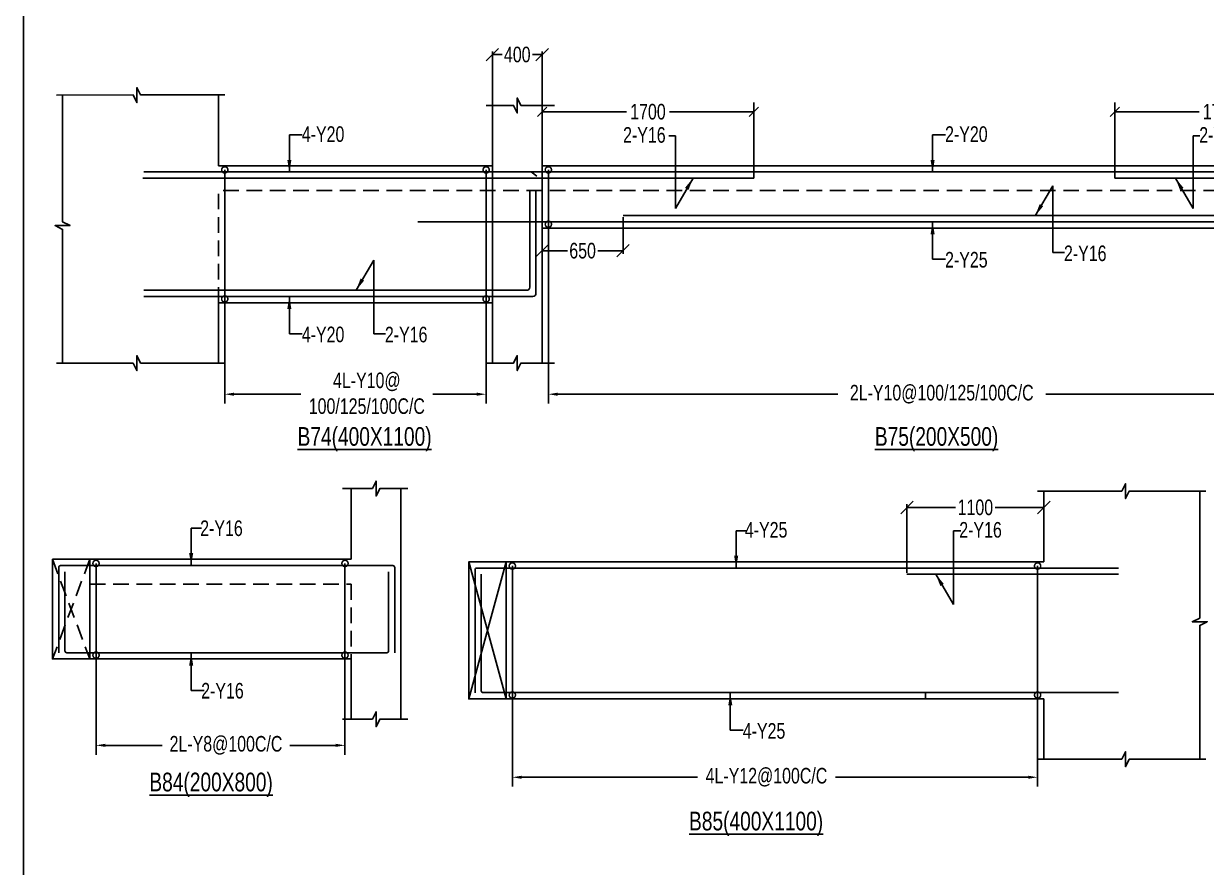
# Model space of a CAD drawing. Header units: millimetres. Extents: x 0 to 31744305, y -21599035 to 0.
# Drawn here: x 31644306 to 31653808, y -21179529 to -21172754 of the extents above; entities that cross this region are included whole.
import ezdxf

# ---------------------------------------------------------------- set-up
doc = ezdxf.new("R2010")
doc.units = ezdxf.units.MM
doc.header["$LTSCALE"] = 1000
doc.header["$MEASUREMENT"] = 0
doc.header["$PDMODE"] = 3
for name, pattern in [('CONTINOUS', [0]), ('CONTINU', [0]), ('HIDDEN', [0.375, 0.25, -0.125])]:
    doc.linetypes.add(name, pattern=pattern)
for name, color, linetype in [('-S-ARROW', 253, 'Continuous'), ('-S-MISC', 8, 'Continuous'), ('-S-STIRRUPS DIM', 6, 'Continuous'), ('-S-STIRUP', 11, 'Continuous'), ('-STR-BEAM', 7, 'CONTINU'), ('-STR-COLUMN', 5, 'HIDDEN'), ('-STR-REINF', 3, 'Continuous'), ('-STR-RF-DIM', 8, 'CONTINOUS'), ('-STR-TEXT', 6, 'Continuous'), ('S-BEAM', 7, 'Continuous'), ('S-DIM', 7, 'Continuous'), ('SEC TEXT', 9, 'Continuous'), ('SLAB LINE', 254, 'HIDDEN')]:
    doc.layers.add(name, color=color, linetype=linetype)
doc.styles.add('BEAM-LS', font='romans.shx', dxfattribs={"width": 0.8})
doc.styles.add('SOBHA', font='swisscl.ttf')
doc.styles.add('sobha.sed', font='swisscl.ttf')
doc.dimstyles.new('S-50', dxfattribs={"dimscale": 50, "dimtxt": 2.5, "dimasz": 2, "dimexe": 0.5, "dimexo": 0.25, "dimgap": 0.25, "dimtad": 0, "dimdec": 0, "dimrnd": 0.0005, "dimzin": 0, "dimdsep": 46, "dimtxsty": 'sobha.sed', "dimblk": 'OBLIQUE', "dimcen": 0.09, "dimclrd": 8, "dimclre": 8, "dimclrt": 6, "dimadec": 0, "dimazin": 0, "dimtfac": 1, "dimtdec": 0, "dimtofl": 0, "dimtmove": 2, "dimatfit": 3, "dimfxl": 0.18, "dimtolj": 1, "dimtzin": 0, "dimlwd": -1, "dimlwe": -1, "dimarcsym": 0})
doc.dimstyles.new('S-DIM50', dxfattribs={"dimscale": 50, "dimtxt": 2.5, "dimasz": 1.5, "dimexe": 1.5, "dimexo": 1, "dimgap": 0.5, "dimtad": 0, "dimdec": 0, "dimzin": 0, "dimdsep": 46, "dimtxsty": 'SOBHA', "dimcen": 0.09, "dimclrd": 256, "dimclre": 256, "dimclrt": 6, "dimadec": 5, "dimazin": 0, "dimtfac": 1, "dimtdec": 0, "dimtofl": 0, "dimtmove": 0, "dimatfit": 3, "dimfxl": 0.18, "dimtolj": 1, "dimtzin": 0, "dimlwd": -1, "dimlwe": -1, "dimarcsym": 0})
doc.dimstyles.new('STIRUP', dxfattribs={"dimscale": 50, "dimtxt": 2.5, "dimasz": 2.2, "dimexe": 0, "dimexo": 0, "dimgap": 0.5, "dimtad": 0, "dimdec": 0, "dimzin": 0, "dimdsep": 46, "dimtxsty": 'BEAM-LS', "dimblk": 'DOTSMALL', "dimcen": 0.09, "dimclrd": 256, "dimclre": 256, "dimclrt": 256, "dimadec": 5, "dimazin": 0, "dimtfac": 1, "dimtdec": 0, "dimtofl": 0, "dimtmove": 0, "dimatfit": 3, "dimldrblk": 'DOTSMALL', "dimfxl": 0, "dimfxlon": 1, "dimtolj": 1, "dimtzin": 0, "dimlwd": -1, "dimlwe": -1, "dimarcsym": 0})

# ---------------------------------------------------------------- blocks, each defined once
blk = doc.blocks.new('*D99')
at = {"layer": '-STR-RF-DIM', "transparency": 16777216}
for p, q in [((31648522.1, -21174364.5), (31648522.1, -21175804.5)), ((31654721.2, -21174370.7), (31654721.2, -21175804.5)), ((31648597.1, -21175729.5), (31650846.3, -21175729.5)), ((31654646.2, -21175729.5), (31652518.2, -21175729.5))]:
    blk.add_line(p, q, dxfattribs=at)
for points in [[(31648597.1, -21175717), (31648597.1, -21175742), (31648522.1, -21175729.5)], [(31654646.2, -21175717), (31654646.2, -21175742), (31654721.2, -21175729.5)]]:
    blk.add_solid(points, dxfattribs=at)
at = {"layer": 'Defpoints', "color": 0, "transparency": 16777216}
for p in [(31648522.1, -21174364.5, 178586.6), (31654721.2, -21174370.7, 178586.6), (31648522.1, -21175729.5)]:
    blk.add_point(p, dxfattribs=at)
at = {"layer": '-STR-RF-DIM', "color": 6, "transparency": 16777216, "insert": (31651682.3, -21175729.5), "char_height": 125, "attachment_point": 5, "style": 'SOBHA'}
blk.add_mtext('\\A1;2L-Y10@100/125/100C/C', dxfattribs=at)
blk = doc.blocks.new('_DotSmall')
at = {"color": 0, "linetype": 'ByBlock', "const_width": 0.5}
blk.add_lwpolyline([(-0.0625, 0, 1), (0.0625, 0, 1)], format="xyb", close=True, dxfattribs=at)
blk = doc.blocks.new('*D101')
at = {"layer": '-S-STIRUP', "ltscale": 100, "transparency": 16777216}
blk.add_line((31648522.1, -21174364.5), (31648522.1, -21173927.8), dxfattribs=at)
at = {"layer": 'Defpoints', "color": 0, "linetype": 'CONTINU', "ltscale": 100, "transparency": 16777216}
for p in [(31648522.1, -21173927.8), (31648522.1, -21173927.8), (31648522.1, -21174364.5)]:
    blk.add_point(p, dxfattribs=at)
at = {"layer": '-S-STIRUP', "linetype": 'CONTINU', "ltscale": 100, "transparency": 16777216, "xscale": 100, "yscale": 100, "zscale": 100}
for p, rotation in [((31648522.1, -21173927.8), 90), ((31648522.1, -21174364.5), 270)]:
    blk.add_blockref('_DotSmall', p, dxfattribs=dict(at, rotation=rotation))
blk = doc.blocks.new('*D102')
at = {"layer": '-STR-RF-DIM', "transparency": 16777216}
for p, q in [((31645922.1, -21174964.5), (31645922.1, -21175804.5)), ((31648022.1, -21174964.5), (31648022.1, -21175804.5)), ((31645997.1, -21175729.5), (31646533.8, -21175729.5)), ((31647947.1, -21175729.5), (31647593.2, -21175729.5))]:
    blk.add_line(p, q, dxfattribs=at)
for points in [[(31645997.1, -21175717), (31645997.1, -21175742), (31645922.1, -21175729.5)], [(31647947.1, -21175717), (31647947.1, -21175742), (31648022.1, -21175729.5)]]:
    blk.add_solid(points, dxfattribs=at)
at = {"layer": 'Defpoints', "color": 0, "transparency": 16777216}
for p in [(31645922.1, -21174964.5, 178586.6), (31648022.1, -21174964.5, 178586.6), (31648022.1, -21175729.5)]:
    blk.add_point(p, dxfattribs=at)
at = {"layer": '-STR-RF-DIM', "color": 6, "transparency": 16777216, "char_height": 125, "attachment_point": 5, "style": 'SOBHA'}
for s, insert in [('\\A1;4L-Y10@', (31647063.5, -21175630.3)), ('\\A1;100/125/100C/C', (31647063.5, -21175826))]:
    blk.add_mtext(s, dxfattribs=dict(at, insert=insert))
blk = doc.blocks.new('*D103')
at = {"layer": '-S-STIRUP', "ltscale": 100, "transparency": 16777216}
blk.add_line((31648022.1, -21174964.5), (31648022.1, -21173927.8), dxfattribs=at)
at = {"layer": 'Defpoints', "color": 0, "linetype": 'CONTINU', "ltscale": 100, "transparency": 16777216}
for p in [(31648022.1, -21173927.8), (31648022.1, -21173927.8), (31648022.1, -21174964.5)]:
    blk.add_point(p, dxfattribs=at)
at = {"layer": '-S-STIRUP', "linetype": 'CONTINU', "ltscale": 100, "transparency": 16777216, "xscale": 100, "yscale": 100, "zscale": 100}
for p, rotation in [((31648022.1, -21173927.8), 90), ((31648022.1, -21174964.5), 270)]:
    blk.add_blockref('_DotSmall', p, dxfattribs=dict(at, rotation=rotation))
blk = doc.blocks.new('*D104')
at = {"layer": '-S-STIRUP', "ltscale": 100, "transparency": 16777216}
blk.add_line((31645922.1, -21174964.5), (31645922.1, -21173927.8), dxfattribs=at)
at = {"layer": 'Defpoints', "color": 0, "linetype": 'CONTINU', "ltscale": 100, "transparency": 16777216}
for p in [(31645922.1, -21173927.8), (31645922.1, -21173927.8), (31645922.1, -21174964.5)]:
    blk.add_point(p, dxfattribs=at)
at = {"layer": '-S-STIRUP', "linetype": 'CONTINU', "ltscale": 100, "transparency": 16777216, "xscale": 100, "yscale": 100, "zscale": 100}
for p, rotation in [((31645922.1, -21173927.8), 90), ((31645922.1, -21174964.5), 270)]:
    blk.add_blockref('_DotSmall', p, dxfattribs=dict(at, rotation=rotation))
blk = doc.blocks.new('*D127')
at = {"layer": '-STR-RF-DIM', "transparency": 16777216}
for p, q in [((31644887.8, -21177825.1), (31644887.8, -21178624.1)), ((31646888.1, -21177768.2), (31646888.1, -21178624.1)), ((31644962.8, -21178549.1), (31645418, -21178549.1)), ((31646813.1, -21178549.1), (31646446, -21178549.1))]:
    blk.add_line(p, q, dxfattribs=at)
for points in [[(31644962.8, -21178536.6), (31644962.8, -21178561.6), (31644887.8, -21178549.1)], [(31646813.1, -21178536.6), (31646813.1, -21178561.6), (31646888.1, -21178549.1)]]:
    blk.add_solid(points, dxfattribs=at)
at = {"layer": 'Defpoints', "color": 0, "transparency": 16777216}
for p in [(31644887.8, -21177825.1, 178586.6), (31646888.1, -21177768.2, 178586.6), (31644887.8, -21178549.1)]:
    blk.add_point(p, dxfattribs=at)
at = {"layer": '-STR-RF-DIM', "color": 6, "transparency": 16777216, "insert": (31645932, -21178549.1), "char_height": 125, "attachment_point": 5, "style": 'SOBHA'}
blk.add_mtext('\\A1;2L-Y8@100C/C', dxfattribs=at)
blk = doc.blocks.new('*D128')
at = {"layer": '-S-STIRUP', "ltscale": 100, "transparency": 16777216}
blk.add_line((31646888.1, -21177825.1), (31646888.1, -21177088.4), dxfattribs=at)
at = {"layer": 'Defpoints', "color": 0, "linetype": 'CONTINU', "ltscale": 100, "transparency": 16777216}
for p in [(31646888.1, -21177088.4), (31646888.1, -21177088.4), (31646888.1, -21177825.1)]:
    blk.add_point(p, dxfattribs=at)
at = {"layer": '-S-STIRUP', "linetype": 'CONTINU', "ltscale": 100, "transparency": 16777216, "xscale": 100, "yscale": 100, "zscale": 100}
for p, rotation in [((31646888.1, -21177088.4), 90), ((31646888.1, -21177825.1), 270)]:
    blk.add_blockref('_DotSmall', p, dxfattribs=dict(at, rotation=rotation))
blk = doc.blocks.new('_OBLIQUE')
at = {"color": 0, "linetype": 'ByBlock'}
blk.add_line((-0.5, -0.5), (0.5, 0.5), dxfattribs=at)
blk = doc.blocks.new('*D126')
at = {"layer": '-S-STIRUP', "ltscale": 100, "transparency": 16777216}
blk.add_line((31644887.8, -21177825.1), (31644887.8, -21177088.4), dxfattribs=at)
at = {"layer": 'Defpoints', "color": 0, "linetype": 'CONTINU', "ltscale": 100, "transparency": 16777216}
for p in [(31644887.8, -21177088.4), (31644887.8, -21177088.4), (31644887.8, -21177825.1)]:
    blk.add_point(p, dxfattribs=at)
at = {"layer": '-S-STIRUP', "linetype": 'CONTINU', "ltscale": 100, "transparency": 16777216, "xscale": 100, "yscale": 100, "zscale": 100}
for p, rotation in [((31644887.8, -21177088.4), 90), ((31644887.8, -21177825.1), 270)]:
    blk.add_blockref('_DotSmall', p, dxfattribs=dict(at, rotation=rotation))
blk = doc.blocks.new('*D129')
at = {"layer": '-STR-RF-DIM', "transparency": 16777216}
for p, q in [((31648232.6, -21178145.4), (31648232.6, -21178880.4)), ((31652452.6, -21178145.4), (31652452.6, -21178880.4)), ((31648307.6, -21178805.4), (31649720.2, -21178805.4)), ((31652377.6, -21178805.4), (31650828.3, -21178805.4))]:
    blk.add_line(p, q, dxfattribs=at)
for points in [[(31648307.6, -21178792.9), (31648307.6, -21178817.9), (31648232.6, -21178805.4)], [(31652377.6, -21178792.9), (31652377.6, -21178817.9), (31652452.6, -21178805.4)]]:
    blk.add_solid(points, dxfattribs=at)
at = {"layer": 'Defpoints', "color": 0, "transparency": 16777216}
for p in [(31648232.6, -21178145.4, 0), (31652452.6, -21178145.4, 0), (31648232.6, -21178805.4)]:
    blk.add_point(p, dxfattribs=at)
at = {"layer": '-STR-RF-DIM', "color": 6, "transparency": 16777216, "insert": (31650274.2, -21178805.4), "char_height": 125, "attachment_point": 5, "style": 'SOBHA'}
blk.add_mtext('\\A1;4L-Y12@100C/C', dxfattribs=at)
blk = doc.blocks.new('*D130')
at = {"layer": '-S-STIRUP', "ltscale": 100, "transparency": 16777216}
blk.add_line((31652452.6, -21178145.4), (31652452.6, -21177108.7), dxfattribs=at)
at = {"layer": 'Defpoints', "color": 0, "linetype": 'CONTINU', "ltscale": 100, "transparency": 16777216}
for p in [(31652452.6, -21177108.7), (31652452.6, -21177108.7), (31652452.6, -21178145.4, 0)]:
    blk.add_point(p, dxfattribs=at)
at = {"layer": '-S-STIRUP', "linetype": 'CONTINU', "ltscale": 100, "transparency": 16777216, "xscale": 100, "yscale": 100, "zscale": 100}
for p, rotation in [((31652452.6, -21177108.7), 90), ((31652452.6, -21178145.4), 270)]:
    blk.add_blockref('_DotSmall', p, dxfattribs=dict(at, rotation=rotation))
blk = doc.blocks.new('*D131')
at = {"layer": '-S-STIRUP', "ltscale": 100, "transparency": 16777216}
blk.add_line((31648232.6, -21178145.4), (31648232.6, -21177108.7), dxfattribs=at)
at = {"layer": 'Defpoints', "color": 0, "linetype": 'CONTINU', "ltscale": 100, "transparency": 16777216}
for p in [(31648232.6, -21177108.7), (31648232.6, -21177108.7), (31648232.6, -21178145.4, 0)]:
    blk.add_point(p, dxfattribs=at)
at = {"layer": '-S-STIRUP', "linetype": 'CONTINU', "ltscale": 100, "transparency": 16777216, "xscale": 100, "yscale": 100, "zscale": 100}
for p, rotation in [((31648232.6, -21177108.7), 90), ((31648232.6, -21178145.4), 270)]:
    blk.add_blockref('_DotSmall', p, dxfattribs=dict(at, rotation=rotation))
blk = doc.blocks.new('*D426')
at = {"layer": '-S-STIRRUPS DIM', "color": 251, "transparency": 16777216}
for p, q in [((31653072.1, -21173994.8), (31653072.1, -21173386.4)), ((31654772.1, -21173894.8), (31654772.1, -21173386.4))]:
    blk.add_line(p, q, dxfattribs=at)
at = {"layer": '-S-STIRRUPS DIM', "color": 8, "transparency": 16777216}
for p, q in [((31653072.1, -21173461.4), (31653750.2, -21173461.4)), ((31654772.1, -21173461.4), (31654094, -21173461.4))]:
    blk.add_line(p, q, dxfattribs=at)
at = {"layer": 'Defpoints', "color": 0, "transparency": 16777216}
for p in [(31654772.1, -21173461.4), (31654772.1, -21173894.8, 0), (31653072.1, -21173994.8, 0)]:
    blk.add_point(p, dxfattribs=at)
at = {"layer": '-S-STIRRUPS DIM', "color": 8, "transparency": 16777216, "xscale": 75, "yscale": 75, "zscale": 75, "rotation": 180}
blk.add_blockref('_OBLIQUE', (31653072.1, -21173461.4), dxfattribs=at)
at = {"layer": '-S-STIRRUPS DIM', "color": 8, "transparency": 16777216, "xscale": 75, "yscale": 75, "zscale": 75}
blk.add_blockref('_OBLIQUE', (31654772.1, -21173461.4), dxfattribs=at)
at = {"layer": '-S-STIRRUPS DIM', "color": 6, "transparency": 16777216, "insert": (31653922.1, -21173461.4), "char_height": 125, "attachment_point": 5, "style": 'sobha.sed'}
blk.add_mtext('\\A1;1700', dxfattribs=at)
blk = doc.blocks.new('*D427')
at = {"color": 8, "transparency": 16777216}
for p, q in [((31651402.7, -21177163.2), (31651402.7, -21176613.7)), ((31652502.6, -21177063.2), (31652502.6, -21176613.7)), ((31651402.7, -21176638.7), (31651793.2, -21176638.7)), ((31652502.6, -21176638.7), (31652112.1, -21176638.7))]:
    blk.add_line(p, q, dxfattribs=at)
at = {"layer": 'Defpoints', "color": 0, "transparency": 16777216}
for p in [(31652502.6, -21176638.7), (31652502.6, -21177075.7, 0), (31651402.7, -21177175.7, 0)]:
    blk.add_point(p, dxfattribs=at)
at = {"color": 8, "transparency": 16777216, "xscale": 100, "yscale": 100, "zscale": 100, "rotation": 180}
blk.add_blockref('_OBLIQUE', (31651402.7, -21176638.7), dxfattribs=at)
at = {"color": 8, "transparency": 16777216, "xscale": 100, "yscale": 100, "zscale": 100}
blk.add_blockref('_OBLIQUE', (31652502.6, -21176638.7), dxfattribs=at)
at = {"color": 6, "transparency": 16777216, "insert": (31651952.7, -21176638.7), "char_height": 125, "attachment_point": 5, "style": 'sobha.sed'}
blk.add_mtext('\\A1;1100', dxfattribs=at)
blk = doc.blocks.new('*D692')
at = {"layer": '-S-STIRRUPS DIM', "color": 251, "transparency": 16777216}
for p, q in [((31648472.1, -21173894.8), (31648472.1, -21173386.4)), ((31650172.1, -21173994.8), (31650172.1, -21173386.4))]:
    blk.add_line(p, q, dxfattribs=at)
at = {"layer": '-S-STIRRUPS DIM', "color": 8, "transparency": 16777216}
for p, q in [((31648472.1, -21173461.4), (31649150.2, -21173461.4)), ((31650172.1, -21173461.4), (31649494, -21173461.4))]:
    blk.add_line(p, q, dxfattribs=at)
at = {"layer": 'Defpoints', "color": 0, "transparency": 16777216}
for p in [(31648472.1, -21173461.4), (31648472.1, -21173894.8, 0), (31650172.1, -21173994.8, 0)]:
    blk.add_point(p, dxfattribs=at)
at = {"layer": '-S-STIRRUPS DIM', "color": 8, "transparency": 16777216, "xscale": 75, "yscale": 75, "zscale": 75, "rotation": 180}
blk.add_blockref('_OBLIQUE', (31648472.1, -21173461.4), dxfattribs=at)
at = {"layer": '-S-STIRRUPS DIM', "color": 8, "transparency": 16777216, "xscale": 75, "yscale": 75, "zscale": 75}
blk.add_blockref('_OBLIQUE', (31650172.1, -21173461.4), dxfattribs=at)
at = {"layer": '-S-STIRRUPS DIM', "color": 6, "transparency": 16777216, "insert": (31649322.1, -21173461.4), "char_height": 125, "attachment_point": 5, "style": 'sobha.sed'}
blk.add_mtext('\\A1;1700', dxfattribs=at)
blk = doc.blocks.new('*D693')
at = {"color": 8, "transparency": 16777216}
for p, q in [((31649122.1, -21174307.3), (31649122.1, -21174602.4)), ((31648472.1, -21174407.3), (31648472.1, -21174602.4)), ((31648472.1, -21174577.4), (31648675.1, -21174577.4)), ((31649122.1, -21174577.4), (31648919, -21174577.4))]:
    blk.add_line(p, q, dxfattribs=at)
at = {"layer": 'Defpoints', "color": 0, "transparency": 16777216}
for p in [(31649122.1, -21174294.8, 0), (31648472.1, -21174394.8, 0), (31649122.1, -21174577.4)]:
    blk.add_point(p, dxfattribs=at)
at = {"color": 8, "transparency": 16777216, "xscale": 100, "yscale": 100, "zscale": 100, "rotation": 180}
blk.add_blockref('_OBLIQUE', (31648472.1, -21174577.4), dxfattribs=at)
at = {"color": 8, "transparency": 16777216, "xscale": 100, "yscale": 100, "zscale": 100}
blk.add_blockref('_OBLIQUE', (31649122.1, -21174577.4), dxfattribs=at)
at = {"color": 6, "transparency": 16777216, "insert": (31648797.1, -21174577.4), "char_height": 125, "attachment_point": 5, "style": 'sobha.sed'}
blk.add_mtext('\\A1;650', dxfattribs=at)
blk = doc.blocks.new('*D1028')
at = {"layer": 'Defpoints', "color": 0, "transparency": 16777216}
for p in [(31648472.1, -21173002.3), (31648072.1, -21175479.4, 0), (31648472.1, -21175479.4, 0)]:
    blk.add_point(p, dxfattribs=at)
at = {"layer": 'S-DIM', "color": 8, "transparency": 16777216}
for p, q in [((31648072.1, -21175466.9), (31648072.1, -21172977.3)), ((31648072.1, -21173002.3), (31648149.6, -21173002.3)), ((31648472.1, -21173002.3), (31648394.6, -21173002.3)), ((31648472.1, -21175466.9), (31648472.1, -21172977.3))]:
    blk.add_line(p, q, dxfattribs=at)
at = {"layer": 'S-DIM', "color": 8, "transparency": 16777216, "xscale": 100, "yscale": 100, "zscale": 100, "rotation": 180}
blk.add_blockref('_OBLIQUE', (31648072.1, -21173002.3), dxfattribs=at)
at = {"layer": 'S-DIM', "color": 8, "transparency": 16777216, "xscale": 100, "yscale": 100, "zscale": 100}
blk.add_blockref('_OBLIQUE', (31648472.1, -21173002.3), dxfattribs=at)
at = {"layer": 'S-DIM', "color": 6, "transparency": 16777216, "insert": (31648272.1, -21173002.3), "char_height": 125, "attachment_point": 5, "style": 'sobha.sed'}
blk.add_mtext('\\A1;400', dxfattribs=at)

msp = doc.modelspace()

# ---------------------------------------------------------------- linework, layer by layer
at = {"layer": '-S-MISC', "linetype": 'ByBlock', "ltscale": 1000, "elevation": 0}
for points in [[(31645922.1, -21173326.6), (31645245.7, -21173326.6), (31645215.8, -21173267), (31645215.8, -21173387.1), (31645185.9, -21173326.6), (31644569.8, -21173326.9)], [(31644619.8, -21175479.4), (31644619, -21174405.5), (31644559.4, -21174375.7), (31644679.5, -21174375.7), (31644619, -21174345.8), (31644619.5, -21173326.6)], [(31648022.1, -21173410.2), (31648242.2, -21173410.2), (31648272, -21173469.9), (31648272, -21173349.7), (31648301.9, -21173410.2), (31648572.3, -21173410.2)], [(31645922, -21175479.4), (31645245.7, -21175479.4), (31645215.8, -21175419.7), (31645215.8, -21175539.9), (31645185.9, -21175479.4), (31644569.8, -21175479.6)], [(31648022.1, -21175479.4), (31648242.2, -21175479.4), (31648272, -21175419.7), (31648272, -21175539.9), (31648301.9, -21175479.4), (31648572.3, -21175479.4)], [(31647393.5, -21176487.2), (31647167.8, -21176487.2), (31647138, -21176546.9), (31647138, -21176426.7), (31647108.1, -21176487.2), (31646866.8, -21176487.2)], [(31652452.6, -21176507.5), (31653129.1, -21176507.5), (31653159, -21176447.8), (31653159, -21176568), (31653188.8, -21176507.5), (31653805, -21176507.7)], [(31653755, -21178660.3), (31653755.8, -21177586.4), (31653815.4, -21177556.6), (31653695.3, -21177556.6), (31653755.8, -21177526.7), (31653755.2, -21176507.5)], [(31647393.5, -21178340), (31647167.8, -21178340), (31647138, -21178399.7), (31647138, -21178279.5), (31647108.1, -21178340), (31646866.8, -21178340)], [(31652454.2, -21178660.3), (31653129.1, -21178660.3), (31653159, -21178600.6), (31653159, -21178720.8), (31653188.8, -21178660.3), (31653805, -21178660.5)]]:
    msp.add_lwpolyline(points, dxfattribs=at)
at = {"layer": '-STR-BEAM'}
for p, q in [((31645872.1, -21173894.8, 0), (31648072.1, -21173894.8, 0)), ((31648472.1, -21173894.8, 0), (31657472.1, -21173894.8, 0)), ((31646937.9, -21177055.4, 0), (31644837.9, -21177055.4, 0)), ((31648182.6, -21178175.7, 0), (31647882.6, -21177075.7, 0)), ((31648182.6, -21177075.7, 0), (31647882.6, -21178175.7, 0)), ((31652502.6, -21177075.7, 0), (31648182.6, -21177075.7, 0))]:
    msp.add_line(p, q, dxfattribs=at)
at = {"layer": '-STR-BEAM', "elevation": 0}
for points in [[(31679606.4, -21188463.8), (31644306.4, -21188463.8), (31644306.4, -21159763.8), (31679606.4, -21159763.8)], [(31644537.9, -21177055.4), (31644837.9, -21177055.4), (31644837.9, -21177855.4), (31644537.9, -21177855.4)], [(31648182.6, -21177075.7), (31647882.6, -21177075.7), (31647882.6, -21178175.7), (31648182.6, -21178175.7)]]:
    msp.add_lwpolyline(points, close=True, dxfattribs=at)
for points in [[(31654772.1, -21174394.8), (31648472.1, -21174394.8)], [(31648072.1, -21174994.8), (31645872.1, -21174994.8)], [(31644837.9, -21177855.4), (31644837.9, -21177855.4), (31646937.9, -21177855.4)], [(31648122.3, -21178175.7), (31652502.6, -21178175.7)]]:
    msp.add_lwpolyline(points, dxfattribs=at)
at = {"layer": '-STR-COLUMN', "linetype": 'Continuous', "ltscale": 10}
for p, q in [((31645872.1, -21173894.8, 0), (31645872.1, -21173326.6, 0)), ((31648072.1, -21173894.8, 0), (31648072.1, -21173410.2, 0)), ((31648472.1, -21173894.8, 0), (31648472.1, -21173410.2, 0)), ((31648472.1, -21174394.8, 0), (31648472.1, -21175479.4, 0)), ((31645872, -21174994.8, 0), (31645872, -21175479.4, 0)), ((31648072.1, -21174994.8, 0), (31648072.1, -21175479.4, 0)), ((31646937.9, -21177055.4, 0), (31646937.9, -21176487.2, 0)), ((31647338, -21176487.2, 0), (31647338, -21178340, 0)), ((31652502.6, -21177075.7, 0), (31652502.6, -21176507.5, 0)), ((31646937.9, -21177855.4, 0), (31646937.9, -21178340, 0)), ((31652502.6, -21178175.7, 0), (31652502.6, -21178660.3, 0))]:
    msp.add_line(p, q, dxfattribs=at)
at = {"layer": '-STR-REINF', "ltscale": 10}
for p, q in [((31658072.1, -21173944.8, 0), (31645272, -21173944.8, 0)), ((31648383.5, -21173944.8, 0), (31648429.5, -21173978)), ((31645265.1, -21173994.8, 0), (31650172.1, -21173994.8, 0)), ((31658072.1, -21173994.8, 0), (31653072.1, -21173994.8, 0)), ((31644587.9, -21177120.4, 0), (31644587.9, -21177806.1, 0)), ((31644602.9, -21177105.4, 0), (31647273, -21177105.4, 0)), ((31644637.9, -21177155.4, 0), (31644637.9, -21177790.4, 0)), ((31647238, -21177155.4, 0), (31647238, -21177790.4, 0)), ((31647288, -21177120.4, 0), (31647288, -21177806.1, 0)), ((31647932.6, -21177140.7, 0), (31647932.6, -21178126.4, 0)), ((31647947.6, -21177125.7, 0), (31653102.6, -21177125.7, 0)), ((31647982.6, -21177175.7, 0), (31647982.6, -21178110.7, 0)), ((31651402.7, -21177175.7, 0), (31653102.6, -21177175.7, 0)), ((31647223, -21177805.4, 0), (31644652.9, -21177805.4, 0)), ((31653102.6, -21178125.7, 0), (31647997.6, -21178125.7, 0))]:
    msp.add_line(p, q, dxfattribs=at)
at = {"layer": '-STR-REINF', "ltscale": 10, "elevation": 0}
for points in [[(31648422.1, -21174099.1), (31648422.1, -21174919.8, -0.414214), (31648397.1, -21174944.8), (31645272, -21174944.8)], [(31648372.1, -21174099.1), (31648372.1, -21174869.8, -0.414214), (31648347.1, -21174894.8), (31645272, -21174894.8)]]:
    msp.add_lwpolyline(points, format="xyb", dxfattribs=at)
for points in [[(31649122.1, -21174294.8), (31654122.6, -21174294.8)], [(31655572.1, -21174344.8), (31647472.1, -21174344.8)]]:
    msp.add_lwpolyline(points, dxfattribs=at)
at = {"layer": '-STR-REINF', "ltscale": 10}
for centre, start, end in [((31644602.9, -21177120.4, 0), 90, 180), ((31647273, -21177120.4, 0), 0, 90), ((31647947.6, -21177140.7, 0), 90, 180), ((31644652.9, -21177790.4, 0), 180, 270), ((31647223, -21177790.4, 0), 270, 0), ((31647997.6, -21178110.7, 0), 180, 270)]:
    msp.add_arc(centre, 15, start, end, dxfattribs=at)
at = {"layer": 'S-BEAM', "linetype": 'HIDDEN', "ltscale": 0.5}
for p, q in [((31644537.9, -21177055.4, 0), (31644837.9, -21177855.4, 0)), ((31644837.9, -21177055.4, 0), (31644537.9, -21177855.4, 0))]:
    msp.add_line(p, q, dxfattribs=at)
at = {"layer": 'SLAB LINE', "color": 8, "linetype": 'HIDDEN', "ltscale": 0.5}
for p, q in [((31657472.1, -21174094.8, 0), (31645872, -21174094.8, 0)), ((31645872, -21174994.8, 0), (31645872, -21174094.8, 0)), ((31644837.9, -21177255.4, 0), (31646937.9, -21177255.4, 0)), ((31644837.9, -21177255.4, 0), (31644837.9, -21177505.4, 0)), ((31646937.9, -21177255.4, 0), (31646937.9, -21177855.4, 0)), ((31651552.6, -21178175.7, 0), (31651552.6, -21178125.7, 0))]:
    msp.add_line(p, q, dxfattribs=at)

# ---------------------------------------------------------------- texts
at = {"layer": '-STR-TEXT', "color": 6, "style": 'SOBHA'}
for s, p in [('4-Y20', (31646541.1, -21173703.3, 0)), ('2-Y16', (31649122.3, -21173709.7, 0)), ('2-Y20', (31651709.1, -21173703.3, 0)), ('2-Y16', (31653751.2, -21173709.7, 0)), ('2-Y16', (31652664.3, -21174660.3, 0)), ('2-Y25', (31651709.1, -21174712, 0)), ('4-Y20', (31646541.1, -21175312, 0)), ('2-Y16', (31647208.8, -21175312.7, 0)), ('2-Y16', (31645724.6, -21176868, 0)), ('4-Y25', (31650100.6, -21176880.9, 0)), ('2-Y16', (31651823.2, -21176881, 0)), ('2-Y16', (31645732.7, -21178173.1, 0)), ('4-Y25', (31650083.8, -21178495.7, 0))]:
    msp.add_text(s, height=125, dxfattribs=at).set_placement(p)
at = {"layer": 'SEC TEXT', "color": 4, "linetype": 'ByBlock', "style": 'sobha.sed'}
for s, p in [('%%UB74(400X1100)', (31646507.1, -21176143.8, 0)), ('%%UB75(200X500)', (31651145.2, -21176143.8, 0)), ('%%UB84(200X800)', (31645316.5, -21178918.6, 0)), ('%%UB85(400X1100)', (31649652.3, -21179232.3, 0))]:
    msp.add_text(s, height=150, rotation=0.01072, dxfattribs=at).set_placement(p)

# ---------------------------------------------------------------- dimensions: what is measured, and where the dimension line sits
at = {"layer": '-S-STIRRUPS DIM'}
dim = msp.add_linear_dim(base=(31648472.1, -21173461.4, 0), p1=(31650172.1, -21173994.8, 0), p2=(31648472.1, -21173894.8, 0), angle=180, dimstyle='S-DIM50', override={"dimscale": 1, "dimtxt": 125, "dimasz": 75, "dimexe": 75, "dimexo": 0, "dimgap": 25, "dimrnd": 5, "dimtxsty": 'sobha.sed', "dimblk1": 'OBLIQUE', "dimblk2": 'OBLIQUE', "dimsah": 1, "dimcen": 4.5, "dimclrd": 8, "dimclre": 251, "dimfxl": 75}, dxfattribs=at)
dim.commit()
dim.dimension.update_dxf_attribs({"geometry": '*D692', "text_midpoint": (31649322.1, -21173461.4, 0)})
dim = msp.add_linear_dim(base=(31654772.1, -21173461.4, 0), p1=(31653072.1, -21173994.8, 0), p2=(31654772.1, -21173894.8, 0), dimstyle='S-DIM50', override={"dimscale": 1, "dimtxt": 125, "dimasz": 75, "dimexe": 75, "dimexo": 0, "dimgap": 25, "dimrnd": 5, "dimtxsty": 'sobha.sed', "dimblk1": 'OBLIQUE', "dimblk2": 'OBLIQUE', "dimsah": 1, "dimcen": 4.5, "dimclrd": 8, "dimclre": 251, "dimfxl": 75}, dxfattribs=at)
dim.commit()
dim.dimension.update_dxf_attribs({"geometry": '*D426', "text_midpoint": (31653922.1, -21173461.4, 0)})
at = {"layer": '-S-STIRUP', "linetype": 'CONTINU', "ltscale": 100}
for base, p1, p2, picture, middle in [((31645922.1, -21173927.8, 178586.6), (31645922.1, -21174964.5, 178586.6), (31645922.1, -21173927.8, 178586.6), '*D104', (31645922.1, -21174446.2, 178586.6)), ((31648022.1, -21173927.8, 178586.6), (31648022.1, -21174964.5, 178586.6), (31648022.1, -21173927.8, 178586.6), '*D103', (31648022.1, -21174446.2, 178586.6)), ((31648522.1, -21173927.8, 178586.6), (31648522.1, -21174364.5, 178586.6), (31648522.1, -21173927.8, 178586.6), '*D101', (31648522.1, -21174146.2, 178586.6)), ((31644887.8, -21177088.4, 178586.6), (31644887.8, -21177825.1, 178586.6), (31644887.8, -21177088.4, 178586.6), '*D126', (31644887.8, -21177456.8, 178586.6)), ((31646888.1, -21177088.4, 178586.6), (31646888.1, -21177825.1, 178586.6), (31646888.1, -21177088.4, 178586.6), '*D128', (31646888.1, -21177456.8, 178586.6)), ((31648232.6, -21177108.7, 0), (31648232.6, -21178145.4, 0), (31648232.6, -21177108.7, 0), '*D131', (31648232.6, -21177627.1, 0)), ((31652452.6, -21177108.7, 0), (31652452.6, -21178145.4, 0), (31652452.6, -21177108.7, 0), '*D130', (31652452.6, -21177627.1, 0))]:
    dim = msp.add_linear_dim(base=base, p1=p1, p2=p2, angle=90, text=' ', dimstyle='STIRUP', override={"dimasz": 2}, dxfattribs=at)
    dim.commit()
    dim.dimension.update_dxf_attribs({"geometry": picture, "text_midpoint": middle})
at = {"layer": '-STR-RF-DIM'}
for base, p1, p2, text, picture, middle in [((31648522.1, -21175729.5, 0), (31654721.2, -21174370.7, 178586.6), (31648522.1, -21174364.5, 178586.6), '2L-Y10@100/125/100C/C', '*D99', (31651682.3, -21175729.5, 0)), ((31644887.8, -21178549.1, 0), (31646888.1, -21177768.2, 178586.6), (31644887.8, -21177825.1, 178586.6), '2L-Y8@100C/C', '*D127', (31645932, -21178549.1, 0)), ((31648232.6, -21178805.4, 0), (31652452.6, -21178145.4, 0), (31648232.6, -21178145.4, 0), '4L-Y12@100C/C', '*D129', (31650274.2, -21178805.4, 0))]:
    dim = msp.add_linear_dim(base=base, p1=p1, p2=p2, angle=180, text=text, dimstyle='S-DIM50', override={"dimscale": 1, "dimtxt": 125, "dimasz": 75, "dimexe": 75, "dimexo": 0, "dimgap": 25, "dimsah": 1, "dimcen": 4.5, "dimfxl": 75}, dxfattribs=at)
    dim.commit()
    dim.dimension.update_dxf_attribs({"geometry": picture, "text_midpoint": middle, "dimtype": 160})
dim = msp.add_linear_dim(base=(31648022.1, -21175729.5, 0), p1=(31645922.1, -21174964.5, 178586.6), p2=(31648022.1, -21174964.5, 178586.6), text='4L-Y10@\\X100/125/100C/C', dimstyle='S-DIM50', override={"dimscale": 1, "dimtxt": 125, "dimasz": 75, "dimexe": 75, "dimexo": 0, "dimgap": 25, "dimsah": 1, "dimcen": 4.5, "dimfxl": 75}, dxfattribs=at)
dim.commit()
dim.dimension.update_dxf_attribs({"geometry": '*D102', "text_midpoint": (31647063.5, -21175729.5, 0), "dimtype": 160})
at = {"color": 1}
dim = msp.add_linear_dim(base=(31649122.1, -21174577.4, 0), p1=(31648472.1, -21174394.8, 0), p2=(31649122.1, -21174294.8, 0), dimstyle='S-50', override={"dimclrd": 8}, dxfattribs=at)
dim.commit()
dim.dimension.update_dxf_attribs({"geometry": '*D693', "text_midpoint": (31648797.1, -21174577.4, 0)})
dim = msp.add_linear_dim(base=(31652502.6, -21176638.7, 0), p1=(31651402.7, -21177175.7, 0), p2=(31652502.6, -21177075.7, 0), angle=0, dimstyle='S-50', override={"dimclrd": 8}, dxfattribs=at)
dim.commit()
dim.dimension.update_dxf_attribs({"geometry": '*D427', "text_midpoint": (31651952.7, -21176638.7, 0)})
at = {"layer": 'S-DIM', "color": 1}
dim = msp.add_linear_dim(base=(31648472.1, -21173002.3), p1=(31648072.1, -21175479.4, 0), p2=(31648472.1, -21175479.4, 0), dimstyle='S-50', dxfattribs=at)
dim.commit()
dim.dimension.update_dxf_attribs({"geometry": '*D1028', "text_midpoint": (31648272.1, -21173002.3)})

# ---------------------------------------------------------------- leaders
at = {"layer": '-S-ARROW'}
for points, override in [([(31646441, -21173947.6, 0), (31646441, -21173647.6, 0), (31646544.4, -21173647.6, 0)], {"dimasz": 2, "dimgap": 0.1, "dimtad": 0}), ([(31649684.3, -21173994.5, 0), (31649542.1, -21174236.8, 0), (31649542.1, -21173654.5, 0), (31649489.2, -21173654.5, 0)], {"dimgap": 0.1}), ([(31651609, -21173947.6, 0), (31651609, -21173647.6, 0), (31651712.4, -21173647.6, 0)], {"dimasz": 2, "dimgap": 0.1, "dimtad": 0}), ([(31653559.9, -21173994.5, 0), (31653702.1, -21174236.8, 0), (31653702.1, -21173654.5, 0), (31653755.1, -21173654.5, 0)], {"dimgap": 0.1}), ([(31652432.5, -21174297.8, 0), (31652574.7, -21174055.6, 0), (31652574.7, -21174592.3, 0), (31652667.7, -21174592.3, 0)], {"dimgap": 0.1}), ([(31651609, -21174344.7, 0), (31651609, -21174644.7, 0), (31651712.4, -21174644.7, 0)], {"dimasz": 2, "dimgap": 0.1, "dimtad": 0}), ([(31646977, -21174894.8, 0), (31647119.2, -21174652.6, 0), (31647119.2, -21175244.7, 0), (31647212.2, -21175244.7, 0)], {"dimgap": 0.1}), ([(31646441, -21174944.7, 0), (31646441, -21175244.7, 0), (31646544.4, -21175244.7, 0)], {"dimasz": 2, "dimgap": 0.1, "dimtad": 0}), ([(31645652.3, -21177105.4, 0), (31645652.3, -21176805.4, 0), (31645734.7, -21176805.4, 0)], {"dimasz": 2, "dimgap": 0.1, "dimtad": 0}), ([(31650030.7, -21177125.7, 0), (31650030.7, -21176825.7, 0), (31650113, -21176825.7, 0)], {"dimasz": 2, "dimgap": 0.1, "dimtad": 0}), ([(31651634.3, -21177175.2, 0), (31651776.5, -21177417.4, 0), (31651776.5, -21176825.9, 0), (31651836, -21176825.9, 0)], {"dimgap": 0.1}), ([(31645652.3, -21177808.1, 0), (31645652.3, -21178108.1, 0), (31645755.8, -21178108.1, 0)], {"dimasz": 2, "dimgap": 0.1, "dimtad": 0}), ([(31649983.7, -21178128.4, 0), (31649983.7, -21178428.4, 0), (31650087.1, -21178428.4, 0)], {"dimasz": 2, "dimgap": 0.1, "dimtad": 0})]:
    msp.add_leader(points, dimstyle='S-50', override=override, dxfattribs=at)

doc.saveas('drawing.dxf')
